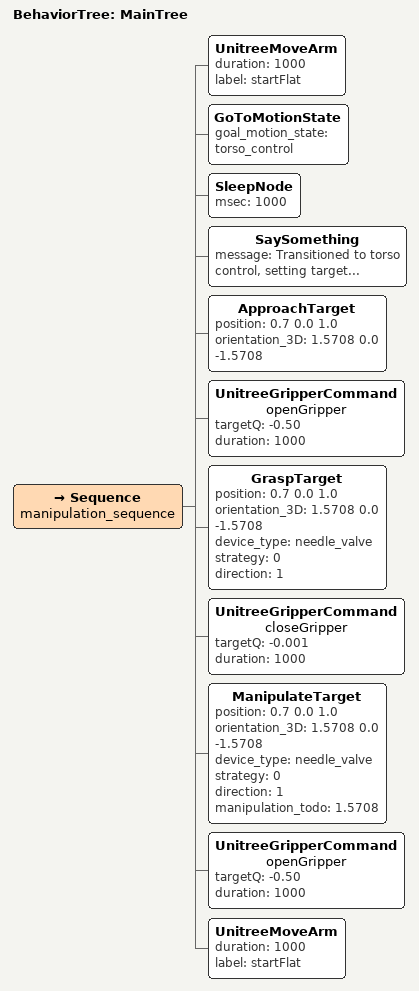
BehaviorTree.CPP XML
<root BTCPP_format="4">
    <BehaviorTree ID="MainTree">
        <Sequence name="manipulation_sequence">
            <UnitreeMoveArm duration="1000" label="startFlat"/>
            <GoToMotionState goal_motion_state="torso_control"/>
            <SleepNode msec="1000" />
            <SaySomething message="Transitioned to torso control, setting target..."/>
            <ApproachTarget position="0.7 0.0 1.0" orientation_3D="1.5708 0.0 -1.5708"/>
            <UnitreeGripperCommand name="openGripper" targetQ="-0.50" duration="1000"/>
            <GraspTarget position="0.7 0.0 1.0" orientation_3D="1.5708 0.0 -1.5708" device_type="needle_valve" strategy="0" direction="1"/>
            <UnitreeGripperCommand name="closeGripper" targetQ="-0.001" duration="1000" />
            <ManipulateTarget position="0.7 0.0 1.0" orientation_3D="1.5708 0.0 -1.5708" device_type="needle_valve" strategy="0"
                              direction="1" manipulation_todo="1.5708" />
            <UnitreeGripperCommand name="openGripper" targetQ="-0.50" duration="1000"/>
            <UnitreeMoveArm duration="1000" label="startFlat"/>
        </Sequence>
    </BehaviorTree>
</root>
